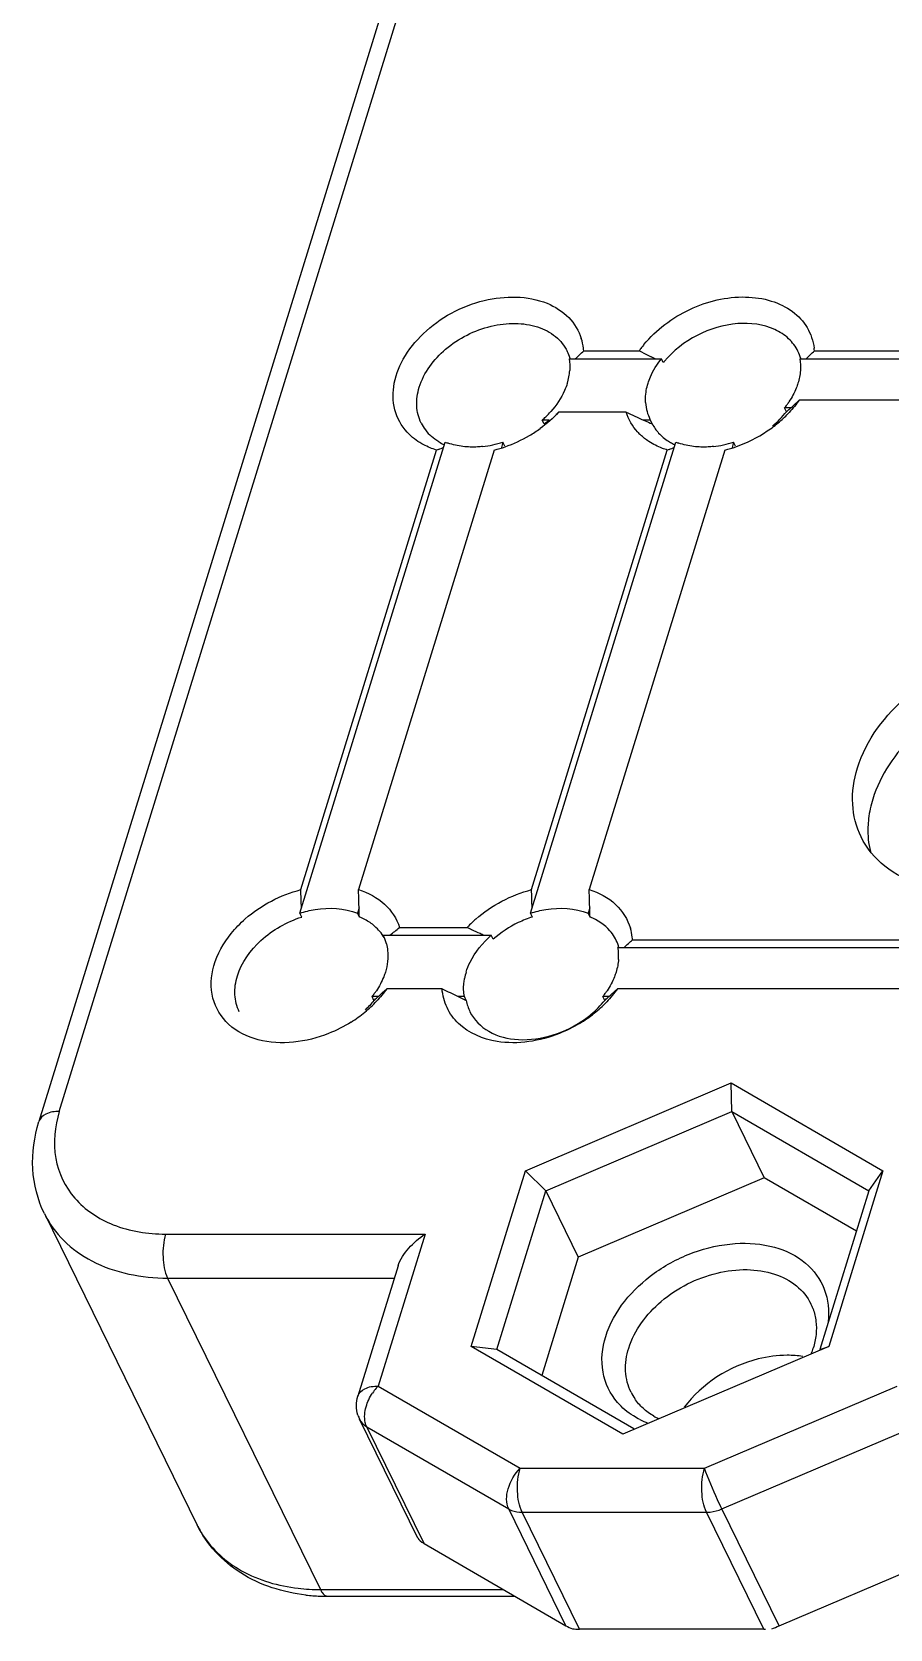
# Model space of a CAD drawing. Header units: millimetres. Extents: x 0 to 297, y 0 to 210.
# Drawn here: x 237.56 to 242.13, y 152.78 to 161.28 of the extents above; entities that cross this region are included whole.
import ezdxf

# ---------------------------------------------------------------- set-up
doc = ezdxf.new("R2010")
doc.units = ezdxf.units.MM
doc.header["$LTSCALE"] = 16.335
doc.layers.add('3_ALL_AXES', color=7, linetype='CONTINUOUS')
doc.layers.add('7_ALL_FEATURES', color=7, linetype='CONTINUOUS')

msp = doc.modelspace()

# ---------------------------------------------------------------- linework, layer by layer
at = {"layer": '3_ALL_AXES', "color": 7, "linetype": 'Continuous'}
for points, knots in [([(241.95849, 157.36392), (242.00499, 157.5144), (242.2179, 157.79402), (242.60077, 157.98572), (242.93568, 158.02758), (243.16671, 157.99388), (243.35827, 157.89601), (243.44587, 157.78868), (243.47416, 157.73104)], [0, 0, 0, 0, 0.2518058, 0.5295383, 0.6634467, 0.7864616, 0.8973577, 1, 1, 1, 1]), ([(243.42174, 157.72627), (243.32274, 157.80189), (243.12134, 157.86159), (242.85086, 157.84524), (242.63476, 157.78639), (242.43166, 157.68438), (242.20547, 157.50887), (242.07971, 157.32717), (242.03984, 157.19816)], [0, 0, 0, 0, 0.2239052, 0.3517985, 0.4863583, 0.623162, 0.757313, 1, 1, 1, 1]), ([(241.97793, 156.9968), (241.9514, 157.05088), (241.92039, 157.17592), (241.93943, 157.30223), (241.95849, 157.36392)], [0, 0, 0, 0, 0.4826445, 1, 1, 1, 1]), ([(242.01763, 157.09482), (242.01582, 157.07977), (242.01116, 157.02105), (242.01681, 156.96138), (242.02732, 156.91892)], [0, 0, 0, 0, 0.2572876, 1, 1, 1, 1]), ([(242.29701, 156.7431), (242.22782, 156.764), (242.09941, 156.82603), (242.00727, 156.93703), (241.97793, 156.9968)], [0, 0, 0, 0, 0.5204977, 1, 1, 1, 1]), ([(241.58476, 154.23818), (241.5329, 154.23818), (241.32531, 154.21083), (241.12913, 154.08796), (241.03673, 153.96129)], [0, 0, 0, 0, 0.2485257, 1, 1, 1, 1])]:
    msp.add_open_spline(points, degree=3, knots=knots, dxfattribs=at)
for points in [[(242.03984, 157.19816), (242.02944, 157.1645), (242.02184, 157.1298), (242.01763, 157.09482)], [(241.6681, 154.23185), (241.64058, 154.23617), (241.61262, 154.23818), (241.58476, 154.23818)]]:
    msp.add_open_spline(points, degree=3, dxfattribs=at)
at = {"layer": '7_ALL_FEATURES', "color": 7, "linetype": 'Continuous'}
for p, q in [((240.14757, 163.72237), (237.60103, 155.48177)), ((237.70943, 155.53616), (240.25113, 163.76109)), ((240.50131, 159.58335), (240.79613, 159.58335)), ((240.81801, 159.5727), (240.79613, 159.58335)), ((240.88163, 159.54191), (240.86077, 159.55197)), ((241.72939, 159.58335), (246.93653, 159.58335)), ((240.42344, 159.54191), (240.91467, 159.54191)), ((240.92483, 159.5212), (240.91467, 159.54191)), ((241.65152, 159.54191), (243.43959, 159.54191)), ((241.63739, 159.31169), (241.6487, 159.32224)), ((242.72453, 159.32224), (241.6487, 159.32224)), ((240.31708, 159.21552), (240.28016, 159.21552)), ((240.29032, 159.19481), (240.28016, 159.21552)), ((240.72798, 159.25696), (240.36774, 159.25696)), ((240.85623, 159.21552), (240.81929, 159.21552)), ((240.85623, 159.21552), (240.85377, 159.22047)), ((240.86639, 159.19481), (240.85623, 159.21552)), ((241.60389, 159.2808), (241.57083, 159.2808)), ((241.581, 159.26008), (241.57083, 159.2808)), ((241.59814, 159.27557), (241.60389, 159.2808)), ((238.98972, 156.59138), (239.76433, 159.09802)), ((238.99519, 156.71634), (239.71819, 159.05594)), ((240.02521, 159.05594), (239.30221, 156.71634)), ((239.72779, 159.05945), (239.71819, 159.05594)), ((240.07135, 159.09802), (240.06267, 159.06992)), ((240.08152, 159.07731), (240.07135, 159.09802)), ((240.2178, 156.59138), (240.99241, 159.09802)), ((240.22327, 156.71634), (240.94627, 159.05594)), ((241.25329, 159.05594), (240.53029, 156.71634)), ((240.95573, 159.0594), (240.94627, 159.05594)), ((241.29943, 159.09802), (241.29075, 159.06992)), ((241.3096, 159.07731), (241.29943, 159.09802)), ((239.30387, 156.66744), (239.30221, 156.71634)), ((239.30466, 156.64334), (239.30387, 156.66744)), ((240.53195, 156.66743), (240.53029, 156.71634)), ((240.53274, 156.64333), (240.53195, 156.66743)), ((238.99989, 156.57066), (238.98972, 156.59138)), ((239.30542, 156.61947), (239.29674, 156.59138)), ((239.3069, 156.57067), (239.29674, 156.59138)), ((239.30542, 156.61947), (239.30466, 156.64334)), ((240.22797, 156.57066), (240.2178, 156.59138)), ((240.5335, 156.61947), (240.52482, 156.59138)), ((240.53498, 156.57067), (240.52482, 156.59138)), ((240.5335, 156.61947), (240.53274, 156.64333)), ((239.5205, 156.51532), (239.88074, 156.51532)), ((239.43293, 156.47388), (240.00899, 156.47388)), ((239.43293, 156.47388), (239.43538, 156.46893)), ((239.44009, 156.45927), (239.43293, 156.47388)), ((240.01916, 156.45316), (240.00899, 156.47388)), ((240.68325, 156.4086), (246.08681, 156.4086)), ((240.76112, 156.45004), (245.96827, 156.45004)), ((239.40754, 156.14749), (239.37448, 156.14749)), ((239.38465, 156.12677), (239.37448, 156.14749)), ((239.40177, 156.14223), (239.40754, 156.14749)), ((239.44095, 156.1783), (239.45235, 156.18893)), ((239.74717, 156.18893), (239.45235, 156.18893)), ((239.86572, 156.14749), (239.83266, 156.14749)), ((239.87588, 156.12677), (239.86572, 156.14749)), ((240.6356, 156.14749), (240.60256, 156.14749)), ((240.61273, 156.12678), (240.60256, 156.14749)), ((240.62983, 156.14223), (240.6356, 156.14749)), ((240.66901, 156.17828), (240.68043, 156.18893)), ((245.88758, 156.18893), (240.68043, 156.18893)), ((240.19075, 155.22016), (241.28693, 155.68749)), ((241.28693, 155.68749), (242.09428, 155.22016)), ((241.28948, 155.53488), (241.28693, 155.68749)), ((240.29938, 155.11278), (241.28948, 155.53488)), ((241.28948, 155.53488), (242.0187, 155.11278)), ((241.28948, 155.53488), (241.46234, 155.18264)), ((239.90192, 154.28551), (240.19075, 155.22016)), ((240.29938, 155.11278), (240.19075, 155.22016)), ((242.09428, 155.22016), (241.80544, 154.28551)), ((242.0187, 155.11278), (242.09428, 155.22016)), ((241.46234, 155.18264), (240.47224, 154.76053)), ((241.95259, 154.89885), (241.46234, 155.18264)), ((240.0385, 154.26857), (240.29938, 155.11278)), ((240.29938, 155.11278), (240.47224, 154.76053)), ((242.0187, 155.11278), (241.75782, 154.26857)), ((237.63009, 154.99202), (238.44353, 153.33439)), ((238.27526, 154.88339), (239.65685, 154.88339)), ((239.65685, 154.88339), (239.40687, 154.07445)), ((239.51295, 154.71411), (239.29847, 154.02006)), ((240.47224, 154.76053), (240.27747, 154.13025)), ((238.28575, 154.64923), (239.4929, 154.64923)), ((238.28575, 154.64923), (239.0992, 152.99161)), ((240.0385, 154.26857), (239.90192, 154.28551)), ((240.70927, 153.81818), (239.90192, 154.28551)), ((241.80544, 154.28551), (240.70927, 153.81818)), ((241.75782, 154.26857), (241.80544, 154.28551)), ((240.76772, 153.84647), (240.0385, 154.26857)), ((239.40687, 154.07445), (240.16263, 153.63698)), ((241.14391, 153.63698), (242.17005, 154.07445)), ((239.61819, 153.26551), (239.30809, 153.89743)), ((239.34602, 153.85779), (240.10178, 153.42032)), ((239.65106, 153.23618), (239.34602, 153.85779)), ((241.23657, 153.42032), (242.26271, 153.85779)), ((240.16263, 153.63698), (241.14391, 153.63698)), ((240.40682, 152.79871), (240.10178, 153.42032)), ((240.17313, 153.40283), (241.15441, 153.40283)), ((240.47817, 152.78122), (240.17313, 153.40283)), ((241.45945, 152.78122), (241.15441, 153.40283)), ((241.54161, 152.79871), (241.23657, 153.42032)), ((239.65106, 153.23618), (240.40682, 152.79871)), ((241.54161, 152.79871), (242.56775, 153.23618)), ((239.0992, 152.99161), (240.07357, 152.99161)), ((239.13954, 152.95549), (240.13596, 152.95549)), ((241.45945, 152.78122), (240.47817, 152.78122))]:
    msp.add_line(p, q, dxfattribs=at)
for centre, radius, start, end in [((240.21092, 159.56131), 0.29121, 7.337356, 17.612163), ((240.20914, 159.48121), 0.22796, 15.883972, 26.10918), ((237.08309, 163.2348), 5.00173, 312.41127, 313.110468), ((240.20286, 159.56015), 0.29934, 4.445242, 7.359956), ((241.24958, 159.26771), 0.55249, 142.896627, 145.159045), ((241.27076, 159.25172), 0.57903, 140.830459, 142.898661), ((250.25715, 178.99366), 21.59331, 244.078937, 244.204995), ((241.43746, 159.48126), 0.22771, 15.629052, 26.119756), ((238.31105, 163.23503), 5.00198, 312.410495, 313.109669), ((241.43095, 159.56016), 0.29934, 4.443287, 7.461981), ((240.14092, 159.49928), 0.28649, 349.21357, 355.9101), ((241.29388, 159.22632), 0.47239, 140.37873, 141.374095), ((240.11284, 159.50463), 0.31508, 342.781165, 349.214056), ((241.07085, 159.32387), 0.24074, 183.670749, 195.205821), ((241.20661, 159.57187), 0.46624, 321.370008, 323.792363), ((241.22005, 159.56203), 0.44958, 323.791871, 326.179375), ((238.38383, 162.80674), 4.77504, 312.40391, 312.950741), ((239.92659, 159.6185), 0.53609, 311.263323, 314.091384), ((239.39573, 160.37798), 1.4833, 307.092782, 308.071572), ((239.94003, 159.60478), 0.51689, 314.079317, 318.27033), ((239.28088, 160.52522), 1.67003, 308.058585, 308.35014), ((238.8844, 161.01718), 2.30187, 309.709347, 310.120858), ((243.91798, 166.16499), 7.609, 245.213321, 245.968434), ((243.07061, 164.26927), 5.53252, 245.988243, 246.388878), ((241.05884, 159.32083), 0.22835, 195.259175, 206.076207), ((241.08782, 159.73832), 0.70007, 303.922062, 310.609388), ((241.1161, 159.70514), 0.65647, 310.62021, 316.841837), ((239.21918, 161.89161), 3.53598, 311.908219, 312.282603), ((239.84062, 159.30044), 0.22822, 206.183507, 217.067437), ((239.84989, 159.30775), 0.24003, 217.127313, 228.305986), ((239.83944, 159.76839), 0.73634, 289.29148, 300.40468), ((239.84615, 159.7575), 0.72356, 300.392622, 305.741612), ((241.00915, 159.35302), 0.29843, 222.133542, 226.405914), ((242.81554, 163.68688), 4.89673, 246.394198, 246.543618), ((241.06778, 159.29992), 0.22717, 207.561391, 214.948684), ((241.07338, 159.30389), 0.23403, 214.960695, 222.198949), ((241.06684, 159.76992), 0.738, 289.30051, 303.903838), ((239.04957, 160.90759), 1.96865, 290.15182, 291.017645), ((239.88324, 159.35368), 0.29696, 238.751317, 245.377928), ((239.88622, 159.40453), 0.32986, 248.313182, 251.047137), ((239.90438, 159.60924), 0.5376, 276.284205, 282.082201), ((239.89785, 159.64084), 0.56987, 282.059896, 287.725919), ((239.84755, 159.74468), 0.71128, 284.464163, 289.305826), ((240.22226, 161.0534), 2.12462, 290.195523, 291.002281), ((241.11404, 159.35951), 0.30339, 242.304368, 245.045171), ((241.1143, 159.40453), 0.32985, 248.313168, 251.045515), ((241.13247, 159.60924), 0.5376, 276.284205, 282.082201), ((241.12593, 159.64084), 0.56987, 282.059896, 287.725919), ((241.07598, 159.7432), 0.70976, 284.466435, 289.317513), ((209.59683, 155.69222), 29.41619, 1.806399, 1.995139), ((210.82928, 155.69222), 29.41182, 1.80667, 1.995435), ((218.13369, 155.95308), 21.18221, 1.670746, 1.802815), ((240.40933, 156.00375), 0.59521, 107.740145, 115.513109), ((219.36223, 155.95303), 21.18176, 1.670931, 1.802974), ((239.21684, 156.32365), 0.26216, 49.255077, 55.974569), ((238.15537, 158.13198), 2.11593, 308.406253, 310.178285), ((240.3472, 156.07987), 0.63812, 133.67591, 136.968948), ((243.58898, 164.55484), 8.85352, 245.238408, 245.40283), ((243.12872, 163.54759), 7.7461, 245.397229, 245.76808), ((240.36749, 156.05878), 0.66739, 131.389363, 133.685424), ((240.47036, 156.4279), 0.2916, 7.175008, 16.498662), ((239.23031, 156.36857), 0.22835, 15.259175, 26.076207), ((242.59688, 162.36718), 6.4514, 245.772594, 245.99226), ((240.47084, 156.34883), 0.22587, 20.408239, 30.705052), ((240.46694, 156.34724), 0.23008, 15.549943, 20.405286), ((240.44162, 156.36509), 0.24552, 2.923168, 10.209406), ((237.34415, 160.10159), 5.00095, 312.39987, 313.099325), ((240.46282, 156.42685), 0.2992, 4.44559, 7.194857), ((240.42399, 156.36422), 0.26317, 355.929854, 2.916157), ((240.17631, 156.18478), 0.31508, 162.781165, 169.214056), ((239.01026, 156.43856), 0.46624, 321.370009, 323.79217), ((239.0237, 156.42872), 0.44958, 323.791675, 326.179374), ((236.1959, 159.66451), 4.76277, 312.401475, 312.948201), ((248.01508, 173.13566), 18.85603, 243.993337, 244.282008), ((245.73754, 168.40942), 13.60964, 244.286283, 244.488084), ((240.23834, 156.43856), 0.46624, 321.370017, 323.7909), ((240.25178, 156.42873), 0.44959, 323.79039, 326.179365), ((237.1871, 159.92247), 5.11299, 312.4122, 312.921275), ((238.88613, 156.61213), 0.70896, 302.162067, 309.385962), ((238.91611, 156.57552), 0.66165, 309.391386, 316.83285), ((237.02263, 158.75871), 3.53641, 311.906262, 312.279952), ((240.10337, 156.16794), 0.23118, 190.258575, 206.04864), ((240.14046, 156.57956), 0.66712, 308.602118, 316.385866), ((238.25035, 158.75878), 3.5367, 311.909924, 312.283261), ((240.11112, 156.61641), 0.71423, 301.022917, 308.596949), ((241.46019, 154.38834), 0.27907, 20.282924, 26.124974), ((241.32522, 154.39947), 0.41661, 338.817365, 342.799278), ((239.59082, 153.89467), 0.25726, 139.163988, 146.356105), ((239.57724, 153.90628), 0.2394, 135.371969, 139.141604), ((241.00307, 154.16395), 0.27837, 206.139098, 214.124215), ((239.45781, 153.97083), 0.16675, 198.004742, 206.117841), ((241.00656, 154.30998), 0.46227, 243.463575, 249.27809), ((241.0559, 154.22804), 0.36225, 239.950206, 244.320793), ((238.91399, 153.56546), 0.52413, 206.158155, 212.57617), ((239.09832, 154.01751), 1.0259, 263.436823, 270.049293), ((239.13757, 153.96244), 1.0069, 263.408093, 267.684183), ((239.13946, 154.0027), 1.0472, 267.670311, 270.004784)]:
    msp.add_arc(centre, radius, start, end, dxfattribs=at)
for centre, major_axis, ratio, start_param, end_param in [((239.81359, 153.24564), (0.1976, -0.0322), 0.2913092, -2.9374926, -2.4875797), ((240.56935, 152.80817), (0.1976, -0.0322), 0.2913092, -2.4875797, -2.2257803), ((240.56935, 152.80817), (0.17854, 0.014), 0.1290048, -2.3787043, -2.1169049), ((241.55064, 152.80817), (0.17854, 0.014), 0.1290048, -2.1169049, -2.0519689), ((241.55064, 152.80817), (0.15337, 0.06579), 0.0308676, -1.9047069, -1.6429075)]:
    msp.add_ellipse(centre, major_axis=major_axis, ratio=ratio, start_param=start_param, end_param=end_param, dxfattribs=at)
for points, knots in [([(239.57289, 159.13916), (239.54055, 159.17065), (239.48898, 159.25184), (239.48013, 159.40017), (239.536, 159.54962), (239.68428, 159.73219), (239.95079, 159.87767), (240.20271, 159.87926), (240.30604, 159.83696)], [0, 0, 0, 0, 0.1036508, 0.2105679, 0.3293706, 0.461714, 0.7436598, 1, 1, 1, 1]), ([(240.30604, 159.83696), (240.34871, 159.81949), (240.42696, 159.77042), (240.47534, 159.69068), (240.48848, 159.64942)], [0, 0, 0, 0, 0.5156776, 1, 1, 1, 1]), ([(240.82185, 159.61744), (240.88652, 159.69684), (241.05595, 159.82325), (241.30769, 159.88381), (241.49766, 159.857), (241.6143, 159.80139), (241.69748, 159.71222), (241.7228, 159.63687), (241.72775, 159.59903)], [0, 0, 0, 0, 0.2775946, 0.5530003, 0.6780771, 0.7915776, 0.8965657, 1, 1, 1, 1]), ([(239.62571, 159.39063), (239.64989, 159.46888), (239.76059, 159.61427), (239.95967, 159.71395), (240.13381, 159.73574), (240.25394, 159.71821), (240.35357, 159.66735), (240.39914, 159.61152), (240.41384, 159.58153)], [0, 0, 0, 0, 0.2517908, 0.5295108, 0.6634144, 0.7864268, 0.8973121, 1, 1, 1, 1]), ([(241.64191, 159.58151), (241.62963, 159.60655), (241.59421, 159.65365), (241.48821, 159.72177), (241.31028, 159.74279), (241.09965, 159.67893), (240.97749, 159.58492), (240.93001, 159.52756)], [0, 0, 0, 0, 0.1020629, 0.2100298, 0.4534078, 0.7275554, 1, 1, 1, 1]), ([(240.84362, 159.41136), (240.84713, 159.4227), (240.86436, 159.46939), (240.89105, 159.51235), (240.91467, 159.54191)], [0, 0, 0, 0, 0.2387811, 1, 1, 1, 1]), ([(239.63582, 159.19973), (239.62202, 159.22785), (239.60589, 159.29287), (239.61579, 159.35855), (239.62571, 159.39063)], [0, 0, 0, 0, 0.4825852, 1, 1, 1, 1]), ([(240.41379, 159.41136), (240.40971, 159.39814), (240.38895, 159.34343), (240.35544, 159.294), (240.32578, 159.26073)], [0, 0, 0, 0, 0.2368619, 1, 1, 1, 1]), ([(240.83061, 159.30846), (240.83006, 159.31685), (240.82956, 159.35157), (240.83587, 159.38626), (240.84362, 159.41136)], [0, 0, 0, 0, 0.2425234, 1, 1, 1, 1]), ([(241.64188, 159.41136), (241.63924, 159.40284), (241.6269, 159.36797), (241.60916, 159.3351), (241.59355, 159.3118)], [0, 0, 0, 0, 0.2411078, 1, 1, 1, 1]), ([(240.9, 159.14669), (240.91532, 159.12979), (240.9394, 159.10991), (240.96602, 159.09456), (240.97304, 159.09088)], [0, 0, 0, 0, 0.7421682, 1, 1, 1, 1]), ([(239.96323, 159.07487), (239.95428, 159.07389), (239.91933, 159.07099), (239.88404, 159.07183), (239.85814, 159.07487)], [0, 0, 0, 0, 0.2565934, 1, 1, 1, 1]), ([(240.94627, 159.05594), (240.93732, 159.05868), (240.90298, 159.07045), (240.87017, 159.08688), (240.84769, 159.10172)], [0, 0, 0, 0, 0.2577513, 1, 1, 1, 1]), ([(241.19131, 159.07487), (241.18237, 159.07389), (241.14741, 159.07099), (241.11212, 159.07183), (241.08622, 159.07487)], [0, 0, 0, 0, 0.2565934, 1, 1, 1, 1]), ([(238.62508, 156.48362), (238.64765, 156.51143), (238.75047, 156.61718), (238.88742, 156.68859), (238.99519, 156.71634)], [0, 0, 0, 0, 0.2434621, 1, 1, 1, 1]), ([(239.30221, 156.71634), (239.35297, 156.7008), (239.44712, 156.65212), (239.50581, 156.56198), (239.5205, 156.51532)], [0, 0, 0, 0, 0.5204034, 1, 1, 1, 1]), ([(240.53029, 156.71634), (240.5818, 156.70057), (240.67743, 156.65084), (240.73581, 156.55833), (240.74994, 156.51071)], [0, 0, 0, 0, 0.5202452, 1, 1, 1, 1]), ([(238.65744, 156.25733), (238.6797, 156.32934), (238.77764, 156.46512), (238.9203, 156.54524), (238.99989, 156.57066)], [0, 0, 0, 0, 0.4742868, 1, 1, 1, 1]), ([(238.98972, 156.59138), (239.01625, 156.59985), (239.11648, 156.6243), (239.22655, 156.61931), (239.29674, 156.59138)], [0, 0, 0, 0, 0.2693742, 1, 1, 1, 1]), ([(240.2178, 156.59138), (240.24433, 156.59985), (240.34456, 156.6243), (240.45463, 156.61931), (240.52482, 156.59138)], [0, 0, 0, 0, 0.2693742, 1, 1, 1, 1]), ([(240.66504, 156.46416), (240.65807, 156.4759), (240.62477, 156.52202), (240.57491, 156.55478), (240.53498, 156.57067)], [0, 0, 0, 0, 0.2410971, 1, 1, 1, 1]), ([(238.76811, 155.91751), (238.71078, 155.93241), (238.60329, 155.98371), (238.50927, 156.1384), (238.52083, 156.32358), (238.58387, 156.43283), (238.62508, 156.48362)], [0, 0, 0, 0, 0.2510756, 0.4806125, 0.7227686, 1, 1, 1, 1]), ([(239.45061, 156.42867), (239.45382, 156.41692), (239.46338, 156.36703), (239.45688, 156.31478), (239.44553, 156.27805)], [0, 0, 0, 0, 0.2406949, 1, 1, 1, 1]), ([(239.87536, 156.27805), (239.88086, 156.29585), (239.91081, 156.3699), (239.96317, 156.43366), (240.00899, 156.47388)], [0, 0, 0, 0, 0.2340678, 1, 1, 1, 1]), ([(238.66755, 156.06643), (238.65375, 156.09455), (238.63765, 156.15957), (238.64753, 156.22525), (238.65744, 156.25733)], [0, 0, 0, 0, 0.482738, 1, 1, 1, 1]), ([(239.44553, 156.27805), (239.4429, 156.26953), (239.43056, 156.23466), (239.41282, 156.2018), (239.39721, 156.17849)], [0, 0, 0, 0, 0.2411078, 1, 1, 1, 1]), ([(239.86572, 156.14749), (239.86147, 156.17098), (239.86056, 156.20373), (239.86525, 156.23557), (239.8668, 156.24374)], [0, 0, 0, 0, 0.7416962, 1, 1, 1, 1]), ([(240.67361, 156.27805), (240.67098, 156.26953), (240.65864, 156.23466), (240.6409, 156.2018), (240.62529, 156.17849)], [0, 0, 0, 0, 0.2411078, 1, 1, 1, 1]), ([(240.03962, 155.90838), (239.96505, 155.92044), (239.85456, 155.96601), (239.76748, 156.0855), (239.74986, 156.15439), (239.74717, 156.18893)], [0, 0, 0, 0, 0.5217287, 0.7607016, 1, 1, 1, 1]), ([(239.89567, 156.06642), (239.91678, 156.02338), (239.99502, 155.94607), (240.16083, 155.90701), (240.34383, 155.93392), (240.45956, 155.99237), (240.51188, 156.0308)], [0, 0, 0, 0, 0.2087636, 0.4470138, 0.7173126, 1, 1, 1, 1]), ([(240.51188, 156.0308), (240.52148, 156.03785), (240.55807, 156.06652), (240.59115, 156.09977), (240.61273, 156.12678)], [0, 0, 0, 0, 0.2562409, 1, 1, 1, 1]), ([(239.26353, 156.01196), (239.22531, 155.98789), (239.07371, 155.91058), (238.88944, 155.88597), (238.76811, 155.91751)], [0, 0, 0, 0, 0.2648466, 1, 1, 1, 1]), ([(240.47922, 156.00435), (240.44523, 155.98387), (240.30966, 155.9163), (240.1501, 155.89052), (240.03962, 155.90838)], [0, 0, 0, 0, 0.2617966, 1, 1, 1, 1]), ([(237.63009, 154.99202), (237.59402, 155.06552), (237.55181, 155.23208), (237.57603, 155.40087), (237.60103, 155.48177)], [0, 0, 0, 0, 0.4916024, 1, 1, 1, 1]), ([(237.70943, 155.53616), (237.68511, 155.53616), (237.64164, 155.5312), (237.60638, 155.49904), (237.60103, 155.48177)], [0, 0, 0, 0, 0.5735897, 1, 1, 1, 1]), ([(237.70943, 155.53616), (237.68477, 155.45637), (237.66684, 155.28824), (237.74042, 155.13368), (237.79164, 155.07459)], [0, 0, 0, 0, 0.5164383, 1, 1, 1, 1]), ([(237.79164, 155.07459), (237.84607, 155.0118), (238.00124, 154.91033), (238.18099, 154.88339), (238.27526, 154.88339)], [0, 0, 0, 0, 0.468521, 1, 1, 1, 1]), ([(237.6301, 154.99202), (237.65601, 154.93926), (237.72846, 154.83958), (237.94177, 154.68825), (238.14813, 154.64923), (238.28575, 154.64923)], [0, 0, 0, 0, 0.2277354, 0.4668268, 1, 1, 1, 1]), ([(238.27526, 154.88339), (238.26311, 154.84408), (238.25694, 154.76405), (238.269, 154.68337), (238.28575, 154.64923)], [0, 0, 0, 0, 0.5196597, 1, 1, 1, 1]), ([(239.5129, 154.7141), (239.52361, 154.74892), (239.5678, 154.81285), (239.62488, 154.86186), (239.65685, 154.88339)], [0, 0, 0, 0, 0.4859433, 1, 1, 1, 1]), ([(240.61812, 154.33843), (240.6599, 154.47364), (240.8157, 154.6557), (241.07859, 154.79325), (241.30073, 154.84348), (241.5119, 154.82762), (241.68765, 154.74365), (241.79743, 154.59473), (241.80862, 154.47459), (241.80167, 154.41693)], [0, 0, 0, 0, 0.2606902, 0.4047766, 0.545214, 0.6740644, 0.7883174, 0.8930028, 1, 1, 1, 1]), ([(240.74073, 154.27627), (240.77049, 154.37257), (240.90675, 154.55154), (241.1518, 154.67421), (241.36613, 154.70099), (241.51399, 154.67943), (241.63656, 154.61677), (241.69266, 154.54811), (241.71075, 154.51122)], [0, 0, 0, 0, 0.2518248, 0.5295535, 0.6634587, 0.7864715, 0.8973677, 1, 1, 1, 1]), ([(240.68057, 153.98766), (240.64166, 154.03257), (240.58576, 154.15002), (240.59938, 154.27779), (240.61812, 154.33843)], [0, 0, 0, 0, 0.4835355, 1, 1, 1, 1]), ([(240.75317, 154.04131), (240.73619, 154.07593), (240.71636, 154.15596), (240.72853, 154.23679), (240.74073, 154.27627)], [0, 0, 0, 0, 0.4827732, 1, 1, 1, 1]), ([(239.29853, 154.02023), (239.30392, 154.03748), (239.3392, 154.06949), (239.38259, 154.07445), (239.40687, 154.07445)], [0, 0, 0, 0, 0.4266347, 1, 1, 1, 1]), ([(239.34602, 153.85779), (239.34253, 153.86488), (239.33105, 153.8993), (239.3352, 153.9372), (239.34279, 153.9642)], [0, 0, 0, 0, 0.219787, 1, 1, 1, 1]), ([(240.80003, 153.8964), (240.7884, 153.90223), (240.74443, 153.92666), (240.70498, 153.95949), (240.68057, 153.98766)], [0, 0, 0, 0, 0.2587902, 1, 1, 1, 1]), ([(240.10178, 153.42032), (240.08615, 153.45217), (240.0917, 153.53797), (240.13275, 153.60674), (240.16263, 153.63698)], [0, 0, 0, 0, 0.4548291, 1, 1, 1, 1]), ([(240.17313, 153.40283), (240.15637, 153.43697), (240.14431, 153.51765), (240.15049, 153.59768), (240.16263, 153.63698)], [0, 0, 0, 0, 0.4803409, 1, 1, 1, 1]), ([(241.15441, 153.40283), (241.13766, 153.43697), (241.1256, 153.51765), (241.13177, 153.59768), (241.14391, 153.63698)], [0, 0, 0, 0, 0.4803409, 1, 1, 1, 1]), ([(241.23657, 153.42032), (241.22874, 153.43627), (241.19574, 153.50757), (241.165, 153.57996), (241.14391, 153.63698)], [0, 0, 0, 0, 0.2261486, 1, 1, 1, 1]), ([(240.10178, 153.42032), (240.1068, 153.41741), (240.1291, 153.40674), (240.15427, 153.40283), (240.17313, 153.40283)], [0, 0, 0, 0, 0.2352521, 1, 1, 1, 1]), ([(241.15441, 153.40283), (241.16121, 153.40283), (241.18931, 153.40441), (241.21697, 153.41196), (241.23657, 153.42032)], [0, 0, 0, 0, 0.2420475, 1, 1, 1, 1]), ([(239.02198, 152.96219), (238.90064, 152.97626), (238.66559, 153.04815), (238.49403, 153.23149), (238.44353, 153.33439)], [0, 0, 0, 0, 0.5159035, 1, 1, 1, 1]), ([(238.47232, 153.28326), (238.5229, 153.20409), (238.67896, 153.06535), (238.87643, 153.01047), (238.98106, 152.99833)], [0, 0, 0, 0, 0.4714509, 1, 1, 1, 1]), ([(239.0992, 152.99161), (239.10182, 152.98626), (239.11049, 152.97055), (239.12703, 152.95551), (239.13954, 152.9555)], [0, 0, 0, 0, 0.3223988, 1, 1, 1, 1])]:
    msp.add_open_spline(points, degree=3, knots=knots, dxfattribs=at)
for points in [[(240.42344, 159.54191), (240.42718, 159.5212), (240.42816, 159.49984), (240.42668, 159.47885)], [(241.65476, 159.47885), (241.65315, 159.456), (241.64864, 159.43324), (241.64188, 159.41136)], [(241.65152, 159.54191), (241.65527, 159.5212), (241.65624, 159.49984), (241.65476, 159.47885)], [(241.6487, 159.32224), (241.63248, 159.29893), (241.61439, 159.27683), (241.59498, 159.2561)], [(240.36774, 159.25696), (240.33782, 159.22489), (240.30439, 159.19585), (240.2688, 159.17022)], [(240.78784, 159.15282), (240.76099, 159.18252), (240.74, 159.21877), (240.72798, 159.25696)], [(241.50549, 159.18381), (241.53308, 159.20658), (241.55867, 159.23213), (241.581, 159.26008)], [(239.64924, 159.08422), (239.62151, 159.09885), (239.59536, 159.11729), (239.57289, 159.13916)], [(239.72919, 159.0998), (239.7154, 159.10818), (239.70227, 159.11778), (239.69024, 159.12852)], [(240.84769, 159.10172), (240.83195, 159.11211), (240.81703, 159.12388), (240.80337, 159.13689)], [(239.71819, 159.05594), (239.69444, 159.06322), (239.67121, 159.07263), (239.64924, 159.08422)], [(239.85814, 159.07487), (239.83132, 159.07801), (239.80463, 159.08378), (239.77909, 159.09256)], [(241.08622, 159.07487), (241.0594, 159.07801), (241.0327, 159.08379), (241.00716, 159.09256)], [(239.92623, 156.55948), (240.01023, 156.63352), (240.11484, 156.68842), (240.22327, 156.71634)], [(239.36354, 156.54093), (239.34587, 156.55287), (239.32671, 156.56279), (239.3069, 156.57067)], [(239.43879, 156.46102), (239.4256, 156.48404), (239.40804, 156.50494), (239.38795, 156.52227)], [(240.15296, 156.54092), (240.10482, 156.51796), (240.05925, 156.48834), (240.01916, 156.45316)], [(240.6865, 156.34554), (240.68489, 156.32269), (240.68037, 156.29993), (240.67361, 156.27805)], [(239.45235, 156.18893), (239.43615, 156.16565), (239.41808, 156.14358), (239.39869, 156.12287)], [(240.68043, 156.18893), (240.66332, 156.16433), (240.64412, 156.1411), (240.62346, 156.11938)], [(239.38465, 156.12677), (239.37005, 156.1085), (239.35405, 156.09128), (239.33706, 156.0752)], [(241.72196, 154.48508), (241.7298, 154.46386), (241.73508, 154.44154), (241.73773, 154.41908)], [(241.73773, 154.41908), (241.74051, 154.39558), (241.74047, 154.37162), (241.73803, 154.34808)], [(241.73803, 154.34808), (241.73551, 154.32377), (241.73041, 154.29962), (241.72319, 154.27627)], [(239.29923, 153.91929), (239.28882, 153.95129), (239.28858, 153.98809), (239.29853, 154.02023)], [(239.34279, 153.9642), (239.35005, 153.99002), (239.36178, 154.01488), (239.37665, 154.0372)], [(240.81729, 153.95629), (240.80053, 153.97164), (240.78538, 153.98898), (240.77263, 154.00778)], [(240.8745, 153.91448), (240.85406, 153.92632), (240.8347, 153.94034), (240.81729, 153.95629)], [(239.30808, 153.89743), (239.31614, 153.88101), (239.33019, 153.86695), (239.34602, 153.85779)]]:
    msp.add_open_spline(points, degree=3, dxfattribs=at)

doc.saveas('drawing.dxf')
